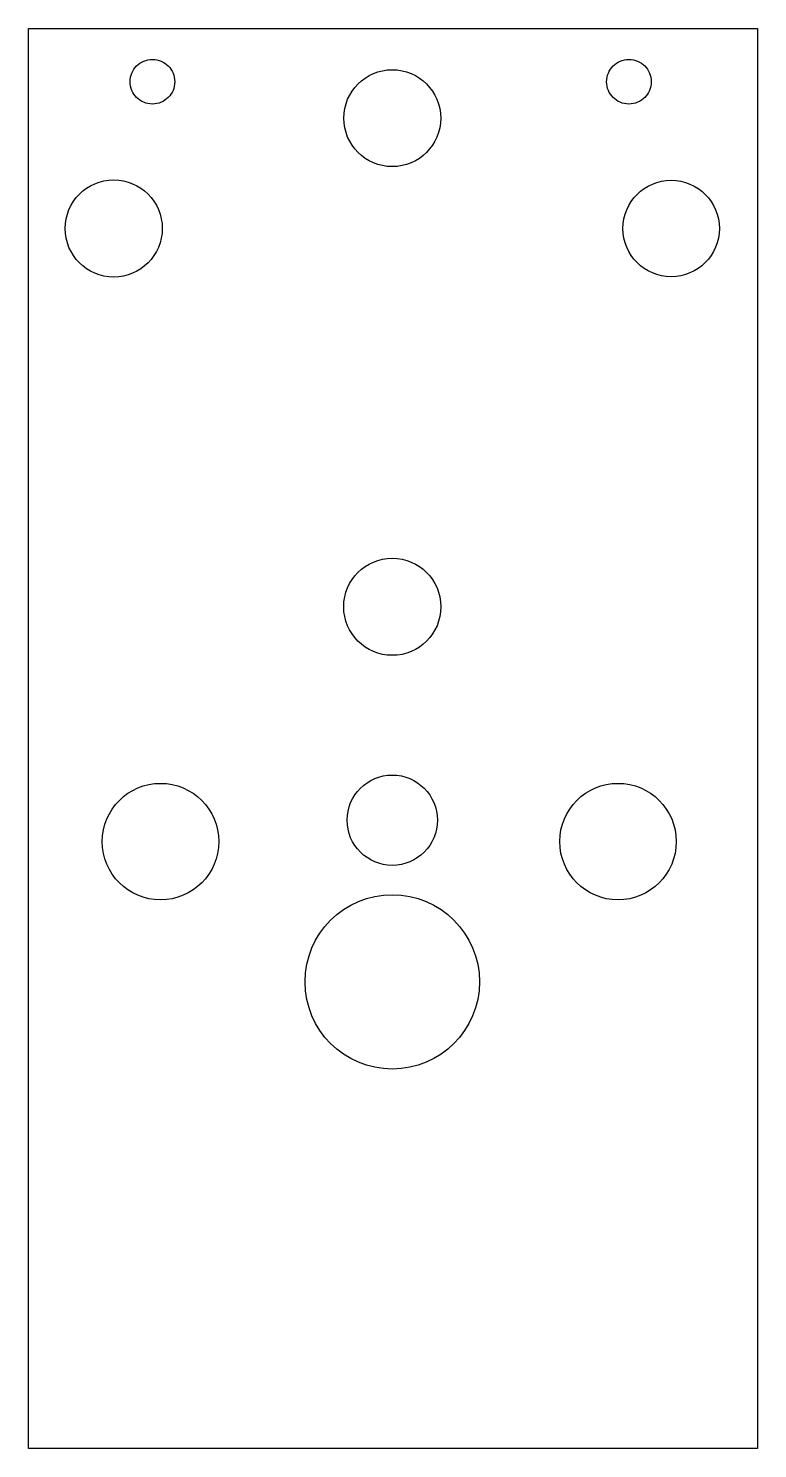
# Model space of a CAD drawing. Extents: x 0 to 55, y 0 to 107.
import ezdxf

# ---------------------------------------------------------------- set-up
doc = ezdxf.new("R2010")
doc.units = 0
doc.layers.get('0').update_dxf_attribs({"linetype": 'CONTINUOUS'})
doc.layers.add('outer', color=7, linetype='CONTINUOUS')

msp = doc.modelspace()

# ---------------------------------------------------------------- linework, layer by layer
at = {"color": 7}
for points in [[(11.159715, 103.017207), (11.15105, 102.845385), (11.125594, 102.678524), (11.084184, 102.517471), (11.027672, 102.363075), (10.956907, 102.216173), (10.872729, 102.077613), (10.775989, 101.948242), (10.667525, 101.828905), (10.548185, 101.720438), (10.418811, 101.623695), (10.280254, 101.539517), (10.133352, 101.468753), (9.978954, 101.41224), (9.817901, 101.370833), (9.651043, 101.345376), (9.479217, 101.336712), (9.307395, 101.345376), (9.140534, 101.370833), (8.979483, 101.412243), (8.825085, 101.468753), (8.678183, 101.53952), (8.539626, 101.623695), (8.410253, 101.720438), (8.290912, 101.828905), (8.182448, 101.948242), (8.085708, 102.077613), (8.00153, 102.216173), (7.930763, 102.363075), (7.874253, 102.517473), (7.832843, 102.678524), (7.807387, 102.845385), (7.798722, 103.017207), (7.807387, 103.18903), (7.832843, 103.355891), (7.874253, 103.516941), (7.930763, 103.671342), (8.00153, 103.818241), (8.085705, 103.956801), (8.182448, 104.086175), (8.290912, 104.205512), (8.410253, 104.313979), (8.539623, 104.410719), (8.678183, 104.494897), (8.825085, 104.565662), (8.979483, 104.622177), (9.140534, 104.663584), (9.307395, 104.689041), (9.479217, 104.697705), (9.651043, 104.689041), (9.817901, 104.663584), (9.978954, 104.622177), (10.133352, 104.565662), (10.280254, 104.494897), (10.418811, 104.410719), (10.548185, 104.313979), (10.667525, 104.205512), (10.775989, 104.086175), (10.872729, 103.956801), (10.956907, 103.818241), (11.027675, 103.671342), (11.084184, 103.516941), (11.125594, 103.355891), (11.15105, 103.18903), (11.159715, 103.017207), (11.159715, 103.017207), (11.159715, 103.017207), (11.159715, 103.017207), (11.159715, 103.017207), (11.159715, 103.017207), (11.159715, 103.017207), (11.159715, 103.017207), (11.159715, 103.017207), (11.159715, 103.017207), (11.159715, 103.017207), (11.159715, 103.017207), (11.159715, 103.017207), (11.159715, 103.017207), (11.159715, 103.017207)], [(31.176587, 100.275417), (31.157762, 99.902725), (31.102529, 99.540801), (31.012706, 99.191469), (30.890128, 98.856567), (30.736633, 98.537933), (30.554052, 98.237388), (30.344212, 97.956775), (30.108951, 97.697921), (29.850091, 97.462655), (29.569475, 97.252814), (29.268934, 97.070233), (28.950299, 96.916735), (28.615397, 96.794163), (28.266071, 96.70434), (27.904148, 96.649107), (27.531449, 96.630311), (27.158757, 96.649107), (26.796828, 96.70434), (26.447499, 96.794163), (26.112598, 96.916735), (25.793961, 97.070233), (25.493419, 97.25282), (25.212808, 97.462655), (24.953949, 97.697921), (24.718685, 97.956775), (24.508847, 98.237391), (24.326264, 98.537933), (24.172766, 98.856567), (24.050193, 99.191475), (23.960369, 99.540801), (23.905133, 99.902725), (23.886323, 100.275417), (23.905133, 100.648119), (23.960369, 101.010044), (24.05019, 101.359379), (24.172766, 101.694275), (24.32626, 102.012909), (24.508844, 102.313453), (24.718685, 102.59407), (24.953949, 102.852924), (25.212804, 103.08819), (25.493419, 103.298028), (25.793961, 103.480612), (26.112598, 103.63411), (26.447496, 103.756681), (26.796828, 103.84651), (27.158757, 103.901744), (27.531449, 103.92054), (27.904148, 103.901744), (28.266071, 103.84651), (28.615397, 103.756687), (28.950299, 103.634115), (29.268934, 103.480612), (29.569475, 103.298028), (29.850091, 103.08819), (30.108951, 102.852924), (30.344212, 102.59407), (30.554052, 102.313453), (30.736633, 102.012909), (30.890131, 101.694275), (31.012706, 101.359379), (31.102529, 101.010044), (31.157762, 100.648119), (31.176587, 100.275417), (31.176587, 100.275417), (31.176587, 100.275417), (31.176587, 100.275417), (31.176587, 100.275417), (31.176587, 100.275417), (31.176587, 100.275417), (31.176587, 100.275417), (31.176587, 100.275417), (31.176587, 100.275417), (31.176587, 100.275417), (31.176587, 100.275417), (31.176587, 100.275417), (31.176587, 100.275417), (31.176587, 100.275417)], [(47.02519, 103.017207), (47.016526, 102.845385), (46.991069, 102.678524), (46.949659, 102.517471), (46.893147, 102.363075), (46.822385, 102.216173), (46.738204, 102.077613), (46.641464, 101.948242), (46.533, 101.828905), (46.41366, 101.720438), (46.284286, 101.623695), (46.145729, 101.539517), (45.998827, 101.468753), (45.844429, 101.41224), (45.683376, 101.370833), (45.516517, 101.345376), (45.344692, 101.336712), (45.17287, 101.345376), (45.006009, 101.370833), (44.844958, 101.412243), (44.690563, 101.468753), (44.543658, 101.53952), (44.405101, 101.623695), (44.275727, 101.720438), (44.156387, 101.828905), (44.047923, 101.948242), (43.951183, 102.077613), (43.867005, 102.216173), (43.796238, 102.363075), (43.739728, 102.517473), (43.698318, 102.678524), (43.672861, 102.845385), (43.664197, 103.017207), (43.672861, 103.18903), (43.698318, 103.355891), (43.739728, 103.516941), (43.796238, 103.671342), (43.867005, 103.818241), (43.95118, 103.956801), (44.047923, 104.086175), (44.156387, 104.205512), (44.275727, 104.313979), (44.405098, 104.410719), (44.543658, 104.494897), (44.690563, 104.565662), (44.844958, 104.622177), (45.006009, 104.663584), (45.17287, 104.689041), (45.344692, 104.697705), (45.516517, 104.689041), (45.683376, 104.663584), (45.844429, 104.622177), (45.998827, 104.565662), (46.145729, 104.494897), (46.284286, 104.410719), (46.41366, 104.313979), (46.533, 104.205512), (46.641464, 104.086175), (46.738204, 103.956801), (46.822385, 103.818241), (46.89315, 103.671342), (46.949659, 103.516941), (46.991069, 103.355891), (47.016526, 103.18903), (47.02519, 103.017207), (47.02519, 103.017207), (47.02519, 103.017207), (47.02519, 103.017207), (47.02519, 103.017207), (47.02519, 103.017207), (47.02519, 103.017207), (47.02519, 103.017207), (47.02519, 103.017207), (47.02519, 103.017207), (47.02519, 103.017207), (47.02519, 103.017207), (47.02519, 103.017207), (47.02519, 103.017207), (47.02519, 103.017207)], [(10.218484, 91.974542), (10.199623, 91.600868), (10.144242, 91.237984), (10.054184, 90.887732), (9.931283, 90.55195), (9.777383, 90.232474), (9.59432, 89.931137), (9.383926, 89.649784), (9.148042, 89.390247), (8.888501, 89.154363), (8.607146, 88.943969), (8.305812, 88.760902), (7.986336, 88.607004), (7.650553, 88.484105), (7.300307, 88.394047), (6.937429, 88.338664), (6.563748, 88.319812), (6.190073, 88.338664), (5.827189, 88.394047), (5.476941, 88.484107), (5.141155, 88.607004), (4.821679, 88.760905), (4.520345, 88.943972), (4.238992, 89.154363), (3.979452, 89.390247), (3.743569, 89.649784), (3.533176, 89.93114), (3.350111, 90.232474), (3.196208, 90.55195), (3.073313, 90.887735), (2.983253, 91.237984), (2.927871, 91.600868), (2.90901, 91.974542), (2.927871, 92.348221), (2.983253, 92.711105), (3.07331, 93.06136), (3.196208, 93.397139), (3.350108, 93.716615), (3.533174, 94.017949), (3.743569, 94.299305), (3.979452, 94.558842), (4.23899, 94.794729), (4.520345, 95.00512), (4.821679, 95.188186), (5.141155, 95.342085), (5.476938, 95.464984), (5.827189, 95.555044), (6.190073, 95.610427), (6.563748, 95.62928), (6.937429, 95.610427), (7.300307, 95.555044), (7.650553, 95.464987), (7.986336, 95.342088), (8.305812, 95.188186), (8.607146, 95.00512), (8.888501, 94.794729), (9.148042, 94.558842), (9.383926, 94.299305), (9.59432, 94.017949), (9.777383, 93.716615), (9.931288, 93.397139), (10.054184, 93.06136), (10.144242, 92.711105), (10.199623, 92.348221), (10.218484, 91.974542), (10.218484, 91.974542), (10.218484, 91.974542), (10.218484, 91.974542), (10.218484, 91.974542), (10.218484, 91.974542), (10.218484, 91.974542), (10.218484, 91.974542), (10.218484, 91.974542), (10.218484, 91.974542), (10.218484, 91.974542), (10.218484, 91.974542), (10.218484, 91.974542), (10.218484, 91.974542), (10.218484, 91.974542)], [(52.157737, 91.974542), (52.139026, 91.603318), (52.084004, 91.242818), (51.994539, 90.894867), (51.872444, 90.561288), (51.719553, 90.24391), (51.537695, 89.944548), (51.328681, 89.665044), (51.094346, 89.407211), (50.836508, 89.172874), (50.556998, 88.96386), (50.257645, 88.781996), (49.940264, 88.629108), (49.606685, 88.507015), (49.258731, 88.417548), (48.898234, 88.362532), (48.527005, 88.343792), (48.155784, 88.362532), (47.795282, 88.417548), (47.447333, 88.507018), (47.113752, 88.629108), (46.796373, 88.781999), (46.497014, 88.963865), (46.217513, 89.172874), (45.959674, 89.407211), (45.72534, 89.665044), (45.516329, 89.944551), (45.334462, 90.24391), (45.181571, 90.561288), (45.059484, 90.894869), (44.970011, 91.242818), (44.914995, 91.603318), (44.896284, 91.974542), (44.914995, 92.345768), (44.970011, 92.70627), (45.059481, 93.054225), (45.181571, 93.3878), (45.334459, 93.705179), (45.516326, 94.004535), (45.72534, 94.284045), (45.959674, 94.541878), (46.21751, 94.776218), (46.497014, 94.985229), (46.796373, 95.16709), (47.113752, 95.319981), (47.44733, 95.442073), (47.795282, 95.531541), (48.155784, 95.586563), (48.527005, 95.605274), (48.898234, 95.586563), (49.258731, 95.531541), (49.606685, 95.442076), (49.940264, 95.319984), (50.257645, 95.16709), (50.556998, 94.985229), (50.836508, 94.776218), (51.094346, 94.541878), (51.328681, 94.284045), (51.537695, 94.004535), (51.719553, 93.705179), (51.87245, 93.3878), (51.994539, 93.054225), (52.084004, 92.70627), (52.139026, 92.345768), (52.157737, 91.974542), (52.157737, 91.974542), (52.157737, 91.974542), (52.157737, 91.974542), (52.157737, 91.974542), (52.157737, 91.974542), (52.157737, 91.974542), (52.157737, 91.974542), (52.157737, 91.974542), (52.157737, 91.974542), (52.157737, 91.974542), (52.157737, 91.974542), (52.157737, 91.974542), (52.157737, 91.974542), (52.157737, 91.974542)], [(31.186461, 63.501554), (31.167609, 63.127852), (31.112226, 62.764942), (31.02216, 62.414665), (30.89925, 62.07886), (30.74534, 61.759359), (30.562262, 61.457999), (30.351854, 61.176627), (30.115953, 60.917073), (29.856393, 60.681171), (29.575018, 60.470761), (29.273661, 60.28768), (28.954163, 60.13377), (28.618355, 60.010863), (28.268072, 59.9208), (27.905168, 59.865414), (27.53146, 59.846561), (27.157757, 59.865414), (26.794847, 59.9208), (26.444573, 60.010865), (26.108766, 60.13377), (25.789265, 60.287683), (25.487909, 60.470763), (25.206534, 60.681171), (24.946976, 60.917073), (24.711074, 61.176627), (24.500667, 61.458002), (24.317589, 61.759359), (24.163675, 62.07886), (24.040771, 62.414668), (23.950703, 62.764942), (23.895318, 63.127852), (23.876448, 63.501554), (23.895318, 63.875261), (23.950703, 64.23817), (24.040769, 64.588451), (24.163675, 64.924253), (24.317586, 65.243754), (24.500665, 65.545111), (24.711074, 65.826486), (24.946975, 66.08604), (25.206531, 66.321947), (25.487907, 66.532352), (25.789265, 66.715432), (26.108766, 66.869342), (26.444571, 66.99225), (26.794847, 67.082319), (27.157757, 67.137702), (27.53146, 67.156554), (27.905168, 67.137702), (28.268072, 67.082319), (28.618355, 66.992253), (28.954163, 66.869345), (29.273661, 66.715432), (29.575018, 66.532352), (29.856393, 66.321947), (30.115953, 66.08604), (30.351854, 65.826486), (30.562262, 65.545111), (30.74534, 65.243754), (30.899255, 64.924253), (31.02216, 64.588451), (31.112226, 64.23817), (31.167609, 63.875261), (31.186461, 63.501554), (31.186461, 63.501554), (31.186461, 63.501554), (31.186461, 63.501554), (31.186461, 63.501554), (31.186461, 63.501554), (31.186461, 63.501554), (31.186461, 63.501554), (31.186461, 63.501554), (31.186461, 63.501554), (31.186461, 63.501554), (31.186461, 63.501554), (31.186461, 63.501554), (31.186461, 63.501554), (31.186461, 63.501554)], [(30.928894, 47.438275), (30.91134, 47.090853), (30.859846, 46.753471), (30.776113, 46.427829), (30.66185, 46.115632), (30.518766, 45.818601), (30.348561, 45.538439), (30.15295, 45.27685), (29.933638, 45.035548), (29.692335, 44.816238), (29.430746, 44.620627), (29.150584, 44.450425), (28.853553, 44.307335), (28.541365, 44.193075), (28.215725, 44.109342), (27.878334, 44.057851), (27.530912, 44.040297), (27.183493, 44.057851), (26.846104, 44.109342), (26.520463, 44.193075), (26.208271, 44.307341), (25.91124, 44.450425), (25.631078, 44.620627), (25.369493, 44.816238), (25.128188, 45.03555), (24.908877, 45.276853), (24.713266, 45.538439), (24.543062, 45.818601), (24.399977, 46.115632), (24.285712, 46.427829), (24.201982, 46.753471), (24.15049, 47.090853), (24.132936, 47.438275), (24.15049, 47.785699), (24.201982, 48.123087), (24.285712, 48.448726), (24.399975, 48.760918), (24.543062, 49.057951), (24.713266, 49.338113), (24.908877, 49.599702), (25.128186, 49.841002), (25.369488, 50.060317), (25.631078, 50.255928), (25.91124, 50.426127), (26.208271, 50.56922), (26.520463, 50.683477), (26.846104, 50.767213), (27.183493, 50.818701), (27.530912, 50.836256), (27.878336, 50.818701), (28.215725, 50.767213), (28.541365, 50.683477), (28.853553, 50.56922), (29.150584, 50.426127), (29.430749, 50.255928), (29.692335, 50.060317), (29.933638, 49.841002), (30.15295, 49.599702), (30.348561, 49.338116), (30.518766, 49.057951), (30.66185, 48.760918), (30.776113, 48.448726), (30.859846, 48.123087), (30.91134, 47.785699), (30.928894, 47.438275), (30.928894, 47.438275), (30.928894, 47.438275), (30.928894, 47.438275), (30.928894, 47.438275), (30.928894, 47.438275), (30.928894, 47.438275), (30.928894, 47.438275), (30.928894, 47.438275), (30.928894, 47.438275), (30.928894, 47.438275), (30.928894, 47.438275), (30.928894, 47.438275), (30.928894, 47.438275), (30.928894, 47.438275)], [(14.473333, 45.825821), (14.450699, 45.377527), (14.384258, 44.94218), (14.276215, 44.521996), (14.128776, 44.119166), (13.944147, 43.735894), (13.724527, 43.37439), (13.472124, 43.036855), (13.189137, 42.725488), (12.877776, 42.44251), (12.540241, 42.190104), (12.178737, 41.970484), (11.795465, 41.785849), (11.392635, 41.638416), (10.972445, 41.53037), (10.537104, 41.463932), (10.08881, 41.441298), (9.640517, 41.463932), (9.205176, 41.53037), (8.784989, 41.638416), (8.382156, 41.785849), (7.998887, 41.970487), (7.637383, 42.190104), (7.299848, 42.44251), (6.988486, 42.725497), (6.705499, 43.036858), (6.453097, 43.374393), (6.233477, 43.735894), (6.048845, 44.119166), (5.901409, 44.521999), (5.793366, 44.94218), (5.726925, 45.377527), (5.704291, 45.825821), (5.726925, 46.274108), (5.793366, 46.709456), (5.901406, 47.129642), (6.048845, 47.532469), (6.233474, 47.915741), (6.453094, 48.277245), (6.705499, 48.61478), (6.988484, 48.926147), (7.299845, 49.209134), (7.63738, 49.461537), (7.998887, 49.681151), (8.382156, 49.865787), (8.784986, 50.013225), (9.205176, 50.121268), (9.640517, 50.187706), (10.08881, 50.21034), (10.537104, 50.187706), (10.972445, 50.121268), (11.392635, 50.013225), (11.795465, 49.865789), (12.178737, 49.681151), (12.540241, 49.461537), (12.877776, 49.209134), (13.189137, 48.926147), (13.472124, 48.61478), (13.724527, 48.277245), (13.944147, 47.915741), (14.128779, 47.532469), (14.276218, 47.129642), (14.384258, 46.709456), (14.450699, 46.274108), (14.473333, 45.825821), (14.473333, 45.825821), (14.473333, 45.825821), (14.473333, 45.825821), (14.473333, 45.825821), (14.473333, 45.825821), (14.473333, 45.825821), (14.473333, 45.825821), (14.473333, 45.825821), (14.473333, 45.825821), (14.473333, 45.825821), (14.473333, 45.825821), (14.473333, 45.825821), (14.473333, 45.825821), (14.473333, 45.825821)], [(48.910333, 45.825821), (48.887699, 45.377527), (48.821255, 44.94218), (48.713212, 44.521996), (48.565774, 44.119166), (48.381144, 43.735894), (48.161524, 43.37439), (47.909122, 43.036855), (47.626135, 42.725488), (47.314773, 42.44251), (46.977238, 42.190104), (46.615734, 41.970484), (46.232462, 41.785849), (45.829632, 41.638416), (45.409443, 41.53037), (44.974101, 41.463932), (44.525808, 41.441298), (44.077515, 41.463932), (43.642173, 41.53037), (43.221986, 41.638416), (42.819153, 41.785849), (42.435884, 41.970487), (42.07438, 42.190104), (41.736845, 42.44251), (41.425484, 42.725497), (41.142497, 43.036858), (40.890094, 43.374393), (40.670474, 43.735894), (40.485842, 44.119166), (40.338406, 44.521999), (40.230363, 44.94218), (40.163925, 45.377527), (40.141291, 45.825821), (40.163925, 46.274108), (40.230363, 46.709456), (40.338403, 47.129642), (40.485842, 47.532469), (40.670472, 47.915741), (40.890091, 48.277245), (41.142497, 48.61478), (41.425481, 48.926147), (41.736843, 49.209134), (42.074378, 49.461537), (42.435884, 49.681151), (42.819153, 49.865787), (43.221983, 50.013225), (43.642173, 50.121268), (44.077515, 50.187706), (44.525808, 50.21034), (44.974101, 50.187706), (45.409443, 50.121268), (45.829632, 50.013225), (46.232462, 49.865789), (46.615734, 49.681151), (46.977238, 49.461537), (47.314773, 49.209134), (47.626135, 48.926147), (47.909122, 48.61478), (48.161524, 48.277245), (48.381144, 47.915741), (48.565776, 47.532469), (48.713215, 47.129642), (48.821255, 46.709456), (48.887699, 46.274108), (48.910333, 45.825821), (48.910333, 45.825821), (48.910333, 45.825821), (48.910333, 45.825821), (48.910333, 45.825821), (48.910333, 45.825821), (48.910333, 45.825821), (48.910333, 45.825821), (48.910333, 45.825821), (48.910333, 45.825821), (48.910333, 45.825821), (48.910333, 45.825821), (48.910333, 45.825821), (48.910333, 45.825821), (48.910333, 45.825821)]]:
    msp.add_lwpolyline(points, close=True, dxfattribs=at)
at = {"layer": 'outer', "color": 7}
for points in [[(0.141111, 107.032211), (55.032196, 107.032211), (55.032196, 0.141122), (0.141111, 0.141122), (0.141111, 107.032211), (0.141111, 107.032211), (0.141111, 107.032211), (0.141111, 107.032211), (0.141111, 107.032211), (0.141111, 107.032211), (0.141111, 107.032211), (0.141111, 107.032211), (0.141111, 107.032211), (0.141111, 107.032211), (0.141111, 107.032211), (0.141111, 107.032211), (0.141111, 107.032211)], [(34.09451, 35.269142), (34.060624, 34.598139), (33.961177, 33.946519), (33.799464, 33.317581), (33.578774, 32.714624), (33.302422, 32.140943), (32.973698, 31.599841), (32.595896, 31.094621), (32.172326, 30.628576), (31.706281, 30.205008), (31.201055, 29.827206), (30.659956, 29.498479), (30.086277, 29.222116), (29.483323, 29.001432), (28.854386, 28.839713), (28.202766, 28.740272), (27.531764, 28.706383), (26.860763, 28.740272), (26.209143, 28.839713), (25.580204, 29.001432), (24.977248, 29.222116), (24.403572, 29.498479), (23.862472, 29.827206), (23.35725, 30.205008), (22.891204, 30.628576), (22.467633, 31.094621), (22.089832, 31.599841), (21.761108, 32.140946), (21.484753, 32.714624), (21.264067, 33.317581), (21.102351, 33.946519), (21.002902, 34.598139), (20.96902, 35.269142), (21.002902, 35.940142), (21.102351, 36.591762), (21.264067, 37.2207), (21.484753, 37.823656), (21.761107, 38.397335), (22.089832, 38.938431), (22.467631, 39.443657), (22.891201, 39.909702), (23.35725, 40.333275), (23.862472, 40.711075), (24.403569, 41.039799), (24.977248, 41.316156), (25.580204, 41.53684), (26.209143, 41.698556), (26.860763, 41.798006), (27.531764, 41.831887), (28.202766, 41.798006), (28.854386, 41.698556), (29.483323, 41.53684), (30.08628, 41.316156), (30.659956, 41.039802), (31.201061, 40.711075), (31.706281, 40.333275), (32.172326, 39.909702), (32.595899, 39.443657), (32.973698, 38.938437), (33.302422, 38.397335), (33.578774, 37.823659), (33.799464, 37.2207), (33.961177, 36.591762), (34.060624, 35.940142), (34.09451, 35.269142), (34.09451, 35.269142), (34.09451, 35.269142), (34.09451, 35.269142), (34.09451, 35.269142), (34.09451, 35.269142), (34.09451, 35.269142), (34.09451, 35.269142), (34.09451, 35.269142), (34.09451, 35.269142), (34.09451, 35.269142), (34.09451, 35.269142), (34.09451, 35.269142), (34.09451, 35.269142), (34.09451, 35.269142)]]:
    msp.add_lwpolyline(points, close=True, dxfattribs=at)

doc.saveas('drawing.dxf')
